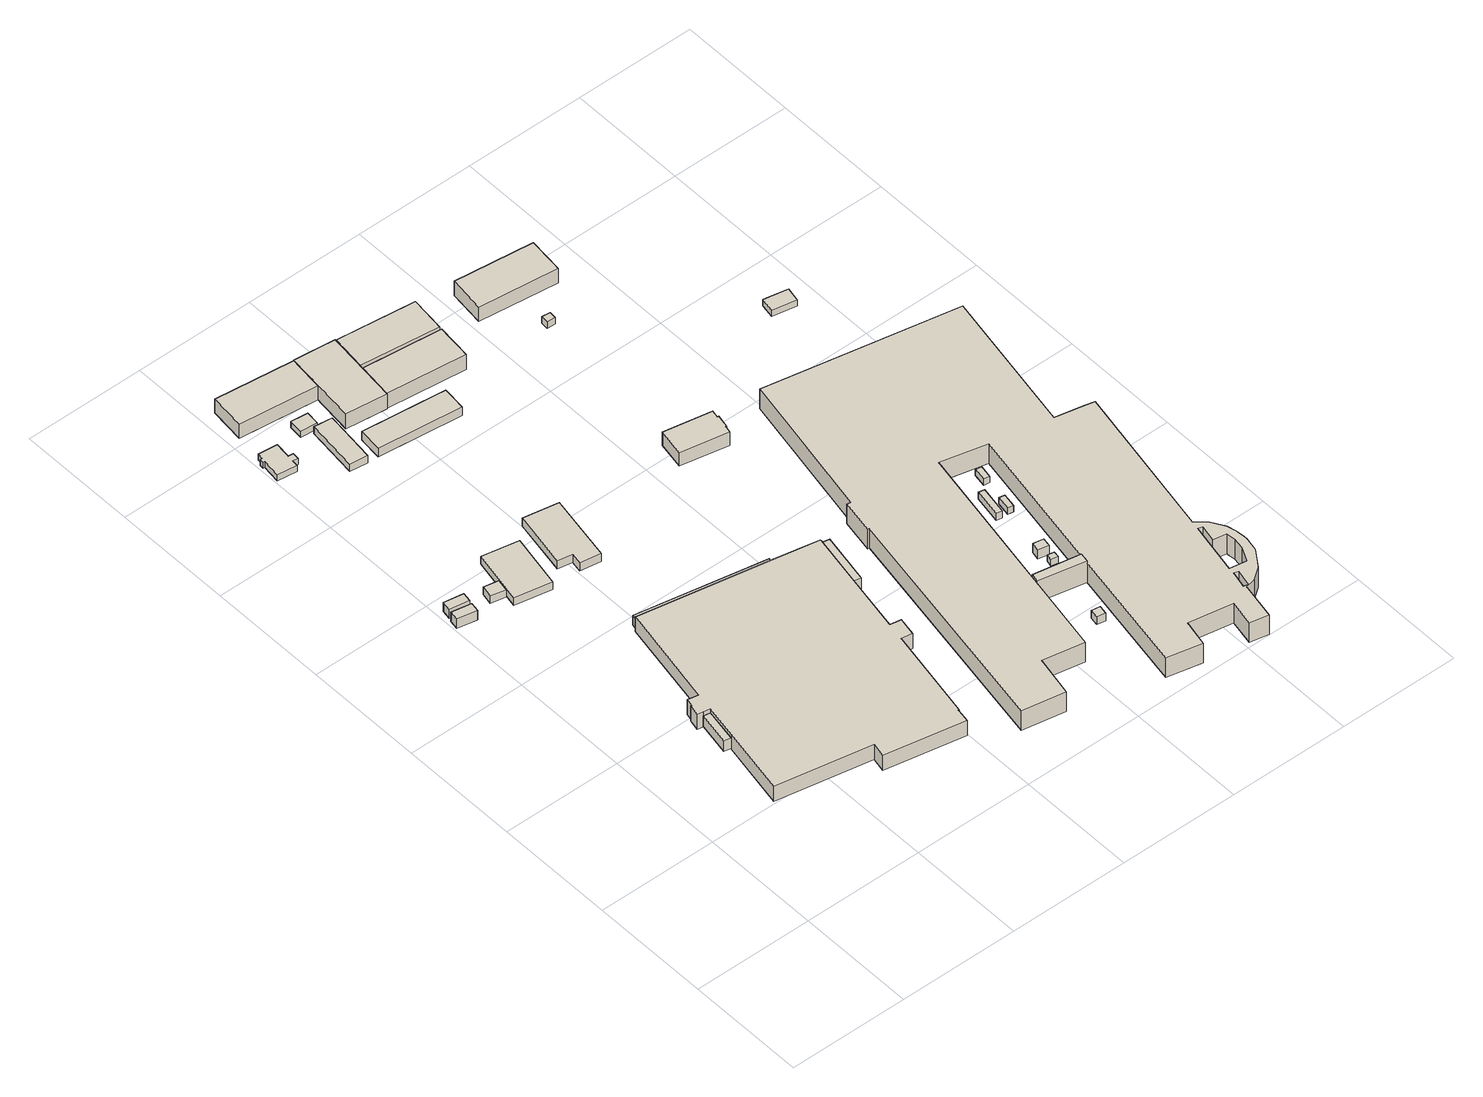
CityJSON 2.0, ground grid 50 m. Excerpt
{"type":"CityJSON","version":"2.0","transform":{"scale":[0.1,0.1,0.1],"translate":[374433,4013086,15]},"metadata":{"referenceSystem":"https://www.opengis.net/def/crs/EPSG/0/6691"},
"CityObjects":{
"building1":{"type":"Building","attributes":{"枝番":1,"利根川水系渡良瀬川洪水浸水想定区域（計画規模）.規模":"L1","利根川水系渡良瀬川洪水浸水想定区域（計画規模）.浸水ランク":"1","利根川水系渡良瀬川洪水浸水想定区域（計画規模）.浸水深":0.41,"利根川水系渡良瀬川洪水浸水想定区域（想定最大規模）.規模":"L2","利根川水系渡良瀬川洪水浸水想定区域（想定最大規模）.浸水ランク":"2","利根川水系渡良瀬川洪水浸水想定区域（想定最大規模）.浸水深":1.72,"利根川水系渡良瀬川洪水浸水想定区域（想定最大規模）.継続時間":147.5,"利根川水系利根川洪水浸水想定区域（計画規模）.規模":"L1","利根川水系利根川洪水浸水想定区域（計画規模）.浸水ランク":"2","利根川水系利根川洪水浸水想定区域（計画規模）.浸水深":2.7,"利根川水系利根川洪水浸水想定区域（想定最大規模）.規模":"L2","利根川水系利根川洪水浸水想定区域（想定最大規模）.浸水ランク":"3","利根川水系利根川洪水浸水想定区域（想定最大規模）.浸水深":4.93,"measuredHeight":5.8,"BuildingDetails.prefecture":"10","BuildingDetails.city":"10207"},"geometry":[{"type":"Solid","lod":"1","boundaries":[[[[0,1,2,3]],[[2,4,5,3]],[[1,6,4,2]],[[0,7,6,1]],[[3,5,7,0]],[[4,6,7,5]]]]}]},
"building2":{"type":"Building","attributes":{"枝番":1,"利根川水系渡良瀬川洪水浸水想定区域（計画規模）.規模":"L1","利根川水系渡良瀬川洪水浸水想定区域（計画規模）.浸水ランク":"2","利根川水系渡良瀬川洪水浸水想定区域（計画規模）.浸水深":0.82,"利根川水系渡良瀬川洪水浸水想定区域（計画規模）.継続時間":5.7,"利根川水系渡良瀬川洪水浸水想定区域（想定最大規模）.規模":"L2","利根川水系渡良瀬川洪水浸水想定区域（想定最大規模）.浸水ランク":"2","利根川水系渡良瀬川洪水浸水想定区域（想定最大規模）.浸水深":2.02,"利根川水系渡良瀬川洪水浸水想定区域（想定最大規模）.継続時間":166.4,"利根川水系矢場川洪水浸水想定区域（想定最大規模）.規模":"L2","利根川水系矢場川洪水浸水想定区域（想定最大規模）.浸水ランク":"1","利根川水系矢場川洪水浸水想定区域（想定最大規模）.浸水深":0.08,"利根川水系多々良川洪水浸水想定区域（想定最大規模）.規模":"L2","利根川水系多々良川洪水浸水想定区域（想定最大規模）.浸水ランク":"1","利根川水系多々良川洪水浸水想定区域（想定最大規模）.浸水深":0.07,"利根川水系利根川洪水浸水想定区域（計画規模）.規模":"L1","利根川水系利根川洪水浸水想定区域（計画規模）.浸水ランク":"3","利根川水系利根川洪水浸水想定区域（計画規模）.浸水深":3,"利根川水系利根川洪水浸水想定区域（想定最大規模）.規模":"L2","利根川水系利根川洪水浸水想定区域（想定最大規模）.浸水ランク":"4","利根川水系利根川洪水浸水想定区域（想定最大規模）.浸水深":5.23,"measuredHeight":4.9,"BuildingDetails.prefecture":"10","BuildingDetails.city":"10207"},"geometry":[{"type":"Solid","lod":"1","boundaries":[[[[8,9,10,11]],[[10,12,13,11]],[[9,14,12,10]],[[8,15,14,9]],[[11,13,15,8]],[[12,14,15,13]]]]}]},
"building3":{"type":"Building","attributes":{"枝番":1,"利根川水系渡良瀬川洪水浸水想定区域（計画規模）.規模":"L1","利根川水系渡良瀬川洪水浸水想定区域（計画規模）.浸水ランク":"2","利根川水系渡良瀬川洪水浸水想定区域（計画規模）.浸水深":0.52,"利根川水系渡良瀬川洪水浸水想定区域（計画規模）.継続時間":3.4,"利根川水系渡良瀬川洪水浸水想定区域（想定最大規模）.規模":"L2","利根川水系渡良瀬川洪水浸水想定区域（想定最大規模）.浸水ランク":"2","利根川水系渡良瀬川洪水浸水想定区域（想定最大規模）.浸水深":1.72,"利根川水系渡良瀬川洪水浸水想定区域（想定最大規模）.継続時間":144.9,"利根川水系矢場川洪水浸水想定区域（想定最大規模）.規模":"L2","利根川水系多々良川洪水浸水想定区域（想定最大規模）.規模":"L2","利根川水系利根川洪水浸水想定区域（計画規模）.規模":"L1","利根川水系利根川洪水浸水想定区域（計画規模）.浸水ランク":"2","利根川水系利根川洪水浸水想定区域（計画規模）.浸水深":2.7,"利根川水系利根川洪水浸水想定区域（想定最大規模）.規模":"L2","利根川水系利根川洪水浸水想定区域（想定最大規模）.浸水ランク":"3","利根川水系利根川洪水浸水想定区域（想定最大規模）.浸水深":4.93,"measuredHeight":4.6,"BuildingDetails.prefecture":"10","BuildingDetails.city":"10207"},"geometry":[{"type":"Solid","lod":"1","boundaries":[[[[16,17,18,19]],[[18,20,21,19]],[[17,22,20,18]],[[16,23,22,17]],[[19,21,23,16]],[[20,22,23,21]]]]}]},
"building4":{"type":"Building","attributes":{"枝番":1,"利根川水系渡良瀬川洪水浸水想定区域（計画規模）.規模":"L1","利根川水系渡良瀬川洪水浸水想定区域（計画規模）.浸水ランク":"2","利根川水系渡良瀬川洪水浸水想定区域（計画規模）.浸水深":0.83,"利根川水系渡良瀬川洪水浸水想定区域（計画規模）.継続時間":6.1,"利根川水系渡良瀬川洪水浸水想定区域（想定最大規模）.規模":"L2","利根川水系渡良瀬川洪水浸水想定区域（想定最大規模）.浸水ランク":"2","利根川水系渡良瀬川洪水浸水想定区域（想定最大規模）.浸水深":2.02,"利根川水系渡良瀬川洪水浸水想定区域（想定最大規模）.継続時間":173.5,"利根川水系矢場川洪水浸水想定区域（想定最大規模）.規模":"L2","利根川水系矢場川洪水浸水想定区域（想定最大規模）.浸水ランク":"1","利根川水系矢場川洪水浸水想定区域（想定最大規模）.浸水深":0.13,"利根川水系多々良川洪水浸水想定区域（想定最大規模）.規模":"L2","利根川水系多々良川洪水浸水想定区域（想定最大規模）.浸水ランク":"1","利根川水系多々良川洪水浸水想定区域（想定最大規模）.浸水深":0.13,"利根川水系利根川洪水浸水想定区域（計画規模）.規模":"L1","利根川水系利根川洪水浸水想定区域（計画規模）.浸水ランク":"3","利根川水系利根川洪水浸水想定区域（計画規模）.浸水深":3,"利根川水系利根川洪水浸水想定区域（想定最大規模）.規模":"L2","利根川水系利根川洪水浸水想定区域（想定最大規模）.浸水ランク":"4","利根川水系利根川洪水浸水想定区域（想定最大規模）.浸水深":5.23,"measuredHeight":4.9,"BuildingDetails.prefecture":"10","BuildingDetails.city":"10207"},"geometry":[{"type":"Solid","lod":"1","boundaries":[[[[24,25,26,27]],[[26,28,29,27]],[[25,30,28,26]],[[24,31,30,25]],[[27,29,31,24]],[[28,30,31,29]]]]}]},
"building5":{"type":"Building","attributes":{"枝番":1,"利根川水系渡良瀬川洪水浸水想定区域（計画規模）.規模":"L1","利根川水系渡良瀬川洪水浸水想定区域（計画規模）.浸水ランク":"2","利根川水系渡良瀬川洪水浸水想定区域（計画規模）.浸水深":0.83,"利根川水系渡良瀬川洪水浸水想定区域（計画規模）.継続時間":6.1,"利根川水系渡良瀬川洪水浸水想定区域（想定最大規模）.規模":"L2","利根川水系渡良瀬川洪水浸水想定区域（想定最大規模）.浸水ランク":"2","利根川水系渡良瀬川洪水浸水想定区域（想定最大規模）.浸水深":2.02,"利根川水系渡良瀬川洪水浸水想定区域（想定最大規模）.継続時間":173.5,"利根川水系矢場川洪水浸水想定区域（想定最大規模）.規模":"L2","利根川水系矢場川洪水浸水想定区域（想定最大規模）.浸水ランク":"1","利根川水系矢場川洪水浸水想定区域（想定最大規模）.浸水深":0.03,"利根川水系多々良川洪水浸水想定区域（想定最大規模）.規模":"L2","利根川水系多々良川洪水浸水想定区域（想定最大規模）.浸水ランク":"1","利根川水系多々良川洪水浸水想定区域（想定最大規模）.浸水深":0.03,"利根川水系利根川洪水浸水想定区域（計画規模）.規模":"L1","利根川水系利根川洪水浸水想定区域（計画規模）.浸水ランク":"3","利根川水系利根川洪水浸水想定区域（計画規模）.浸水深":3,"利根川水系利根川洪水浸水想定区域（想定最大規模）.規模":"L2","利根川水系利根川洪水浸水想定区域（想定最大規模）.浸水ランク":"4","利根川水系利根川洪水浸水想定区域（想定最大規模）.浸水深":5.23,"measuredHeight":6.6,"BuildingDetails.prefecture":"10","BuildingDetails.city":"10207"},"geometry":[{"type":"Solid","lod":"1","boundaries":[[[[32,33,34,35]],[[34,36,37,35]],[[33,38,36,34]],[[32,39,38,33]],[[35,37,39,32]],[[36,38,39,37]]]]}]},
"building6":{"type":"Building","attributes":{"枝番":1,"利根川水系渡良瀬川洪水浸水想定区域（計画規模）.規模":"L1","利根川水系渡良瀬川洪水浸水想定区域（計画規模）.浸水ランク":"1","利根川水系渡良瀬川洪水浸水想定区域（計画規模）.浸水深":0.35,"利根川水系渡良瀬川洪水浸水想定区域（想定最大規模）.規模":"L2","利根川水系渡良瀬川洪水浸水想定区域（想定最大規模）.浸水ランク":"2","利根川水系渡良瀬川洪水浸水想定区域（想定最大規模）.浸水深":1.52,"利根川水系渡良瀬川洪水浸水想定区域（想定最大規模）.継続時間":108.7,"利根川水系利根川洪水浸水想定区域（計画規模）.規模":"L1","利根川水系利根川洪水浸水想定区域（計画規模）.浸水ランク":"2","利根川水系利根川洪水浸水想定区域（計画規模）.浸水深":2.5,"利根川水系利根川洪水浸水想定区域（想定最大規模）.規模":"L2","利根川水系利根川洪水浸水想定区域（想定最大規模）.浸水ランク":"3","利根川水系利根川洪水浸水想定区域（想定最大規模）.浸水深":4.73,"usage":"401","measuredHeight":3.4,"BuildingDetails.prefecture":"10","BuildingDetails.city":"10207","BuildingDetails.surveyYear":2016},"geometry":[{"type":"Solid","lod":"1","boundaries":[[[[40,41,42,43,44,45,46,47,48,49,50,51]],[[50,52,53,51]],[[49,54,52,50]],[[48,55,54,49]],[[47,56,55,48]],[[46,57,56,47]],[[45,58,57,46]],[[44,59,58,45]],[[43,60,59,44]],[[42,61,60,43]],[[41,62,61,42]],[[40,63,62,41]],[[51,53,63,40]],[[52,54,55,56,57,58,59,60,61,62,63,53]]]]}]},
"building7":{"type":"Building","attributes":{"枝番":1,"利根川水系渡良瀬川洪水浸水想定区域（計画規模）.規模":"L1","利根川水系渡良瀬川洪水浸水想定区域（計画規模）.浸水ランク":"2","利根川水系渡良瀬川洪水浸水想定区域（計画規模）.浸水深":0.79,"利根川水系渡良瀬川洪水浸水想定区域（計画規模）.継続時間":1.3,"利根川水系渡良瀬川洪水浸水想定区域（想定最大規模）.規模":"L2","利根川水系渡良瀬川洪水浸水想定区域（想定最大規模）.浸水ランク":"2","利根川水系渡良瀬川洪水浸水想定区域（想定最大規模）.浸水深":2.12,"利根川水系渡良瀬川洪水浸水想定区域（想定最大規模）.継続時間":147.9,"利根川水系利根川洪水浸水想定区域（計画規模）.規模":"L1","利根川水系利根川洪水浸水想定区域（計画規模）.浸水ランク":"3","利根川水系利根川洪水浸水想定区域（計画規模）.浸水深":3.1,"利根川水系利根川洪水浸水想定区域（想定最大規模）.規模":"L2","利根川水系利根川洪水浸水想定区域（想定最大規模）.浸水ランク":"4","利根川水系利根川洪水浸水想定区域（想定最大規模）.浸水深":5.33,"usage":"441","measuredHeight":13.3,"BuildingDetails.prefecture":"10","BuildingDetails.city":"10207","BuildingDetails.surveyYear":2016},"geometry":[{"type":"Solid","lod":"1","boundaries":[[[[64,65,66,67,68,69,70,71,72,73,74,75,76,77,78,79,80,81,82,83,84,85,86,87]],[[86,88,89,87]],[[85,90,88,86]],[[84,91,90,85]],[[83,92,91,84]],[[82,93,92,83]],[[81,94,93,82]],[[80,95,94,81]],[[79,96,95,80]],[[78,97,96,79]],[[77,98,97,78]],[[76,99,98,77]],[[75,100,99,76]],[[74,101,100,75]],[[73,102,101,74]],[[72,103,102,73]],[[71,104,103,72]],[[70,105,104,71]],[[69,106,105,70]],[[68,107,106,69]],[[67,108,107,68]],[[66,109,108,67]],[[65,110,109,66]],[[64,111,110,65]],[[87,89,111,64]],[[88,90,91,92,93,94,95,96,97,98,99,100,101,102,103,104,105,106,107,108,109,110,111,89]]]]}]},
"building8":{"type":"Building","attributes":{"枝番":1,"利根川水系渡良瀬川洪水浸水想定区域（計画規模）.規模":"L1","利根川水系渡良瀬川洪水浸水想定区域（計画規模）.浸水ランク":"1","利根川水系渡良瀬川洪水浸水想定区域（計画規模）.浸水深":0.34,"利根川水系渡良瀬川洪水浸水想定区域（想定最大規模）.規模":"L2","利根川水系渡良瀬川洪水浸水想定区域（想定最大規模）.浸水ランク":"2","利根川水系渡良瀬川洪水浸水想定区域（想定最大規模）.浸水深":1.52,"利根川水系渡良瀬川洪水浸水想定区域（想定最大規模）.継続時間":114,"利根川水系利根川洪水浸水想定区域（計画規模）.規模":"L1","利根川水系利根川洪水浸水想定区域（計画規模）.浸水ランク":"2","利根川水系利根川洪水浸水想定区域（計画規模）.浸水深":2.5,"利根川水系利根川洪水浸水想定区域（想定最大規模）.規模":"L2","利根川水系利根川洪水浸水想定区域（想定最大規模）.浸水ランク":"3","利根川水系利根川洪水浸水想定区域（想定最大規模）.浸水深":4.73,"usage":"441","measuredHeight":4.8,"BuildingDetails.prefecture":"10","BuildingDetails.city":"10207","BuildingDetails.surveyYear":2016},"geometry":[{"type":"Solid","lod":"1","boundaries":[[[[112,113,114,115]],[[114,116,117,115]],[[113,118,116,114]],[[112,119,118,113]],[[115,117,119,112]],[[116,118,119,117]]]]}]},
"building9":{"type":"Building","attributes":{"枝番":1,"利根川水系渡良瀬川洪水浸水想定区域（計画規模）.規模":"L1","利根川水系渡良瀬川洪水浸水想定区域（計画規模）.浸水ランク":"1","利根川水系渡良瀬川洪水浸水想定区域（計画規模）.浸水深":0.25,"利根川水系渡良瀬川洪水浸水想定区域（想定最大規模）.規模":"L2","利根川水系渡良瀬川洪水浸水想定区域（想定最大規模）.浸水ランク":"2","利根川水系渡良瀬川洪水浸水想定区域（想定最大規模）.浸水深":1.41,"利根川水系渡良瀬川洪水浸水想定区域（想定最大規模）.継続時間":93.8,"利根川水系利根川洪水浸水想定区域（計画規模）.規模":"L1","利根川水系利根川洪水浸水想定区域（計画規模）.浸水ランク":"2","利根川水系利根川洪水浸水想定区域（計画規模）.浸水深":2.4,"利根川水系利根川洪水浸水想定区域（想定最大規模）.規模":"L2","利根川水系利根川洪水浸水想定区域（想定最大規模）.浸水ランク":"3","利根川水系利根川洪水浸水想定区域（想定最大規模）.浸水深":4.63,"BuildingDetails.prefecture":"10","BuildingDetails.city":"10207"},"geometry":[{"type":"Solid","lod":"1","boundaries":[[[[120,121,122,123]],[[122,124,125,123]],[[121,126,124,122]],[[120,127,126,121]],[[123,125,127,120]],[[124,126,127,125]]]]}]},
"building10":{"type":"Building","attributes":{"枝番":1,"利根川水系渡良瀬川洪水浸水想定区域（計画規模）.規模":"L1","利根川水系渡良瀬川洪水浸水想定区域（計画規模）.浸水ランク":"2","利根川水系渡良瀬川洪水浸水想定区域（計画規模）.浸水深":0.92,"利根川水系渡良瀬川洪水浸水想定区域（計画規模）.継続時間":4.7,"利根川水系渡良瀬川洪水浸水想定区域（想定最大規模）.規模":"L2","利根川水系渡良瀬川洪水浸水想定区域（想定最大規模）.浸水ランク":"2","利根川水系渡良瀬川洪水浸水想定区域（想定最大規模）.浸水深":2.1,"利根川水系渡良瀬川洪水浸水想定区域（想定最大規模）.継続時間":157,"利根川水系矢場川洪水浸水想定区域（想定最大規模）.規模":"L2","利根川水系矢場川洪水浸水想定区域（想定最大規模）.浸水ランク":"1","利根川水系矢場川洪水浸水想定区域（想定最大規模）.浸水深":0.12,"利根川水系多々良川洪水浸水想定区域（想定最大規模）.規模":"L2","利根川水系多々良川洪水浸水想定区域（想定最大規模）.浸水ランク":"1","利根川水系多々良川洪水浸水想定区域（想定最大規模）.浸水深":0.12,"利根川水系利根川洪水浸水想定区域（計画規模）.規模":"L1","利根川水系利根川洪水浸水想定区域（計画規模）.浸水ランク":"3","利根川水系利根川洪水浸水想定区域（計画規模）.浸水深":3.1,"利根川水系利根川洪水浸水想定区域（想定最大規模）.規模":"L2","利根川水系利根川洪水浸水想定区域（想定最大規模）.浸水ランク":"4","利根川水系利根川洪水浸水想定区域（想定最大規模）.浸水深":5.33,"usage":"441","measuredHeight":6.8,"BuildingDetails.prefecture":"10","BuildingDetails.city":"10207","BuildingDetails.surveyYear":2016},"geometry":[{"type":"Solid","lod":"1","boundaries":[[[[128,129,130,131,132,133]],[[132,134,135,133]],[[131,136,134,132]],[[130,137,136,131]],[[129,138,137,130]],[[128,139,138,129]],[[133,135,139,128]],[[134,136,137,138,139,135]]]]}]},
"building11":{"type":"Building","attributes":{"枝番":1,"利根川水系渡良瀬川洪水浸水想定区域（計画規模）.規模":"L1","利根川水系渡良瀬川洪水浸水想定区域（計画規模）.浸水ランク":"1","利根川水系渡良瀬川洪水浸水想定区域（計画規模）.浸水深":0.35,"利根川水系渡良瀬川洪水浸水想定区域（計画規模）.継続時間":2.5,"利根川水系渡良瀬川洪水浸水想定区域（想定最大規模）.規模":"L2","利根川水系渡良瀬川洪水浸水想定区域（想定最大規模）.浸水ランク":"2","利根川水系渡良瀬川洪水浸水想定区域（想定最大規模）.浸水深":1.42,"利根川水系渡良瀬川洪水浸水想定区域（想定最大規模）.継続時間":109.9,"利根川水系利根川洪水浸水想定区域（計画規模）.規模":"L1","利根川水系利根川洪水浸水想定区域（計画規模）.浸水ランク":"2","利根川水系利根川洪水浸水想定区域（計画規模）.浸水深":2.4,"利根川水系利根川洪水浸水想定区域（想定最大規模）.規模":"L2","利根川水系利根川洪水浸水想定区域（想定最大規模）.浸水ランク":"3","利根川水系利根川洪水浸水想定区域（想定最大規模）.浸水深":4.63,"measuredHeight":7.4,"BuildingDetails.prefecture":"10","BuildingDetails.city":"10207"},"geometry":[{"type":"Solid","lod":"1","boundaries":[[[[140,141,142,143]],[[142,144,145,143]],[[141,146,144,142]],[[140,147,146,141]],[[143,145,147,140]],[[144,146,147,145]]]]}]},
"building12":{"type":"Building","attributes":{"枝番":1,"利根川水系渡良瀬川洪水浸水想定区域（計画規模）.規模":"L1","利根川水系渡良瀬川洪水浸水想定区域（計画規模）.浸水ランク":"1","利根川水系渡良瀬川洪水浸水想定区域（計画規模）.浸水深":0.48,"利根川水系渡良瀬川洪水浸水想定区域（想定最大規模）.規模":"L2","利根川水系渡良瀬川洪水浸水想定区域（想定最大規模）.浸水ランク":"2","利根川水系渡良瀬川洪水浸水想定区域（想定最大規模）.浸水深":1.72,"利根川水系渡良瀬川洪水浸水想定区域（想定最大規模）.継続時間":138.8,"利根川水系利根川洪水浸水想定区域（計画規模）.規模":"L1","利根川水系利根川洪水浸水想定区域（計画規模）.浸水ランク":"2","利根川水系利根川洪水浸水想定区域（計画規模）.浸水深":2.7,"利根川水系利根川洪水浸水想定区域（想定最大規模）.規模":"L2","利根川水系利根川洪水浸水想定区域（想定最大規模）.浸水ランク":"3","利根川水系利根川洪水浸水想定区域（想定最大規模）.浸水深":4.93,"measuredHeight":8.3,"BuildingDetails.prefecture":"10","BuildingDetails.city":"10207"},"geometry":[{"type":"Solid","lod":"1","boundaries":[[[[148,149,150,151]],[[150,152,153,151]],[[149,154,152,150]],[[148,155,154,149]],[[151,153,155,148]],[[152,154,155,153]]]]}]},
"building13":{"type":"Building","attributes":{"枝番":1,"利根川水系渡良瀬川洪水浸水想定区域（計画規模）.規模":"L1","利根川水系渡良瀬川洪水浸水想定区域（計画規模）.浸水ランク":"2","利根川水系渡良瀬川洪水浸水想定区域（計画規模）.浸水深":0.84,"利根川水系渡良瀬川洪水浸水想定区域（計画規模）.継続時間":5.1,"利根川水系渡良瀬川洪水浸水想定区域（想定最大規模）.規模":"L2","利根川水系渡良瀬川洪水浸水想定区域（想定最大規模）.浸水ランク":"2","利根川水系渡良瀬川洪水浸水想定区域（想定最大規模）.浸水深":2.02,"利根川水系渡良瀬川洪水浸水想定区域（想定最大規模）.継続時間":160.3,"利根川水系利根川洪水浸水想定区域（計画規模）.規模":"L1","利根川水系利根川洪水浸水想定区域（計画規模）.浸水ランク":"3","利根川水系利根川洪水浸水想定区域（計画規模）.浸水深":3,"利根川水系利根川洪水浸水想定区域（想定最大規模）.規模":"L2","利根川水系利根川洪水浸水想定区域（想定最大規模）.浸水ランク":"4","利根川水系利根川洪水浸水想定区域（想定最大規模）.浸水深":5.23,"measuredHeight":5.5,"BuildingDetails.prefecture":"10","BuildingDetails.city":"10207"},"geometry":[{"type":"Solid","lod":"1","boundaries":[[[[156,157,158,159]],[[158,160,161,159]],[[157,162,160,158]],[[156,163,162,157]],[[159,161,163,156]],[[160,162,163,161]]]]}]},
"building14":{"type":"Building","attributes":{"枝番":1,"利根川水系渡良瀬川洪水浸水想定区域（計画規模）.規模":"L1","利根川水系渡良瀬川洪水浸水想定区域（計画規模）.浸水ランク":"2","利根川水系渡良瀬川洪水浸水想定区域（計画規模）.浸水深":0.54,"利根川水系渡良瀬川洪水浸水想定区域（想定最大規模）.規模":"L2","利根川水系渡良瀬川洪水浸水想定区域（想定最大規模）.浸水ランク":"2","利根川水系渡良瀬川洪水浸水想定区域（想定最大規模）.浸水深":1.71,"利根川水系渡良瀬川洪水浸水想定区域（想定最大規模）.継続時間":93.8,"利根川水系利根川洪水浸水想定区域（計画規模）.規模":"L1","利根川水系利根川洪水浸水想定区域（計画規模）.浸水ランク":"2","利根川水系利根川洪水浸水想定区域（計画規模）.浸水深":2.7,"利根川水系利根川洪水浸水想定区域（想定最大規模）.規模":"L2","利根川水系利根川洪水浸水想定区域（想定最大規模）.浸水ランク":"3","利根川水系利根川洪水浸水想定区域（想定最大規模）.浸水深":4.93,"measuredHeight":8.5,"BuildingDetails.prefecture":"10","BuildingDetails.city":"10207"},"geometry":[{"type":"Solid","lod":"1","boundaries":[[[[164,165,166,167]],[[166,168,169,167]],[[165,170,168,166]],[[164,171,170,165]],[[167,169,171,164]],[[168,170,171,169]]]]}]},
"building15":{"type":"Building","attributes":{"枝番":1,"利根川水系渡良瀬川洪水浸水想定区域（計画規模）.規模":"L1","利根川水系渡良瀬川洪水浸水想定区域（計画規模）.浸水ランク":"2","利根川水系渡良瀬川洪水浸水想定区域（計画規模）.浸水深":0.65,"利根川水系渡良瀬川洪水浸水想定区域（計画規模）.継続時間":4.2,"利根川水系渡良瀬川洪水浸水想定区域（想定最大規模）.規模":"L2","利根川水系渡良瀬川洪水浸水想定区域（想定最大規模）.浸水ランク":"2","利根川水系渡良瀬川洪水浸水想定区域（想定最大規模）.浸水深":1.92,"利根川水系渡良瀬川洪水浸水想定区域（想定最大規模）.継続時間":160.7,"利根川水系利根川洪水浸水想定区域（計画規模）.規模":"L1","利根川水系利根川洪水浸水想定区域（計画規模）.浸水ランク":"2","利根川水系利根川洪水浸水想定区域（計画規模）.浸水深":2.9,"利根川水系利根川洪水浸水想定区域（想定最大規模）.規模":"L2","利根川水系利根川洪水浸水想定区域（想定最大規模）.浸水ランク":"4","利根川水系利根川洪水浸水想定区域（想定最大規模）.浸水深":5.13,"measuredHeight":11.6,"BuildingDetails.prefecture":"10","BuildingDetails.city":"10207"},"geometry":[{"type":"Solid","lod":"1","boundaries":[[[[172,173,174,175]],[[174,176,177,175]],[[173,178,176,174]],[[172,179,178,173]],[[175,177,179,172]],[[176,178,179,177]]]]}]},
"building16":{"type":"Building","attributes":{"枝番":1,"利根川水系渡良瀬川洪水浸水想定区域（計画規模）.規模":"L1","利根川水系渡良瀬川洪水浸水想定区域（計画規模）.浸水ランク":"2","利根川水系渡良瀬川洪水浸水想定区域（計画規模）.浸水深":0.95,"利根川水系渡良瀬川洪水浸水想定区域（想定最大規模）.規模":"L2","利根川水系渡良瀬川洪水浸水想定区域（想定最大規模）.浸水ランク":"2","利根川水系渡良瀬川洪水浸水想定区域（想定最大規模）.浸水深":2.12,"利根川水系渡良瀬川洪水浸水想定区域（想定最大規模）.継続時間":122.8,"利根川水系利根川洪水浸水想定区域（計画規模）.規模":"L1","利根川水系利根川洪水浸水想定区域（計画規模）.浸水ランク":"3","利根川水系利根川洪水浸水想定区域（計画規模）.浸水深":3.1,"利根川水系利根川洪水浸水想定区域（想定最大規模）.規模":"L2","利根川水系利根川洪水浸水想定区域（想定最大規模）.浸水ランク":"4","利根川水系利根川洪水浸水想定区域（想定最大規模）.浸水深":5.33,"measuredHeight":8.1,"BuildingDetails.prefecture":"10","BuildingDetails.city":"10207"},"geometry":[{"type":"Solid","lod":"1","boundaries":[[[[180,181,182,183]],[[182,184,185,183]],[[181,186,184,182]],[[180,187,186,181]],[[183,185,187,180]],[[184,186,187,185]]]]}]},
"building17":{"type":"Building","attributes":{"枝番":1,"利根川水系渡良瀬川洪水浸水想定区域（計画規模）.規模":"L1","利根川水系渡良瀬川洪水浸水想定区域（計画規模）.浸水ランク":"2","利根川水系渡良瀬川洪水浸水想定区域（計画規模）.浸水深":0.85,"利根川水系渡良瀬川洪水浸水想定区域（想定最大規模）.規模":"L2","利根川水系渡良瀬川洪水浸水想定区域（想定最大規模）.浸水ランク":"2","利根川水系渡良瀬川洪水浸水想定区域（想定最大規模）.浸水深":2.02,"利根川水系渡良瀬川洪水浸水想定区域（想定最大規模）.継続時間":122.8,"利根川水系利根川洪水浸水想定区域（計画規模）.規模":"L1","利根川水系利根川洪水浸水想定区域（計画規模）.浸水ランク":"3","利根川水系利根川洪水浸水想定区域（計画規模）.浸水深":3,"利根川水系利根川洪水浸水想定区域（想定最大規模）.規模":"L2","利根川水系利根川洪水浸水想定区域（想定最大規模）.浸水ランク":"4","利根川水系利根川洪水浸水想定区域（想定最大規模）.浸水深":5.23,"measuredHeight":7.9,"BuildingDetails.prefecture":"10","BuildingDetails.city":"10207"},"geometry":[{"type":"Solid","lod":"1","boundaries":[[[[188,189,190,191]],[[190,192,193,191]],[[189,194,192,190]],[[188,195,194,189]],[[191,193,195,188]],[[192,194,195,193]]]]}]},
"building18":{"type":"Building","attributes":{"枝番":1,"利根川水系渡良瀬川洪水浸水想定区域（計画規模）.規模":"L1","利根川水系渡良瀬川洪水浸水想定区域（計画規模）.浸水ランク":"1","利根川水系渡良瀬川洪水浸水想定区域（計画規模）.浸水深":0.31,"利根川水系渡良瀬川洪水浸水想定区域（計画規模）.継続時間":3.6,"利根川水系渡良瀬川洪水浸水想定区域（想定最大規模）.規模":"L2","利根川水系渡良瀬川洪水浸水想定区域（想定最大規模）.浸水ランク":"2","利根川水系渡良瀬川洪水浸水想定区域（想定最大規模）.浸水深":1.52,"利根川水系渡良瀬川洪水浸水想定区域（想定最大規模）.継続時間":147.9,"利根川水系利根川洪水浸水想定区域（計画規模）.規模":"L1","利根川水系利根川洪水浸水想定区域（計画規模）.浸水ランク":"2","利根川水系利根川洪水浸水想定区域（計画規模）.浸水深":2.5,"利根川水系利根川洪水浸水想定区域（想定最大規模）.規模":"L2","利根川水系利根川洪水浸水想定区域（想定最大規模）.浸水ランク":"3","利根川水系利根川洪水浸水想定区域（想定最大規模）.浸水深":4.73,"measuredHeight":7,"BuildingDetails.prefecture":"10","BuildingDetails.city":"10207"},"geometry":[{"type":"Solid","lod":"1","boundaries":[[[[196,197,198,199,200,201,202,203]],[[202,204,205,203]],[[201,206,204,202]],[[200,207,206,201]],[[199,208,207,200]],[[198,209,208,199]],[[197,210,209,198]],[[196,211,210,197]],[[203,205,211,196]],[[204,206,207,208,209,210,211,205]]]]}]},
"building19":{"type":"Building","attributes":{"枝番":1,"利根川水系渡良瀬川洪水浸水想定区域（計画規模）.規模":"L1","利根川水系渡良瀬川洪水浸水想定区域（計画規模）.浸水ランク":"2","利根川水系渡良瀬川洪水浸水想定区域（計画規模）.浸水深":0.76,"利根川水系渡良瀬川洪水浸水想定区域（計画規模）.継続時間":2.1,"利根川水系渡良瀬川洪水浸水想定区域（想定最大規模）.規模":"L2","利根川水系渡良瀬川洪水浸水想定区域（想定最大規模）.浸水ランク":"2","利根川水系渡良瀬川洪水浸水想定区域（想定最大規模）.浸水深":2.1,"利根川水系渡良瀬川洪水浸水想定区域（想定最大規模）.継続時間":155,"利根川水系利根川洪水浸水想定区域（計画規模）.規模":"L1","利根川水系利根川洪水浸水想定区域（計画規模）.浸水ランク":"3","利根川水系利根川洪水浸水想定区域（計画規模）.浸水深":3.1,"利根川水系利根川洪水浸水想定区域（想定最大規模）.規模":"L2","利根川水系利根川洪水浸水想定区域（想定最大規模）.浸水ランク":"4","利根川水系利根川洪水浸水想定区域（想定最大規模）.浸水深":5.33,"measuredHeight":4,"BuildingDetails.prefecture":"10","BuildingDetails.city":"10207"},"geometry":[{"type":"Solid","lod":"1","boundaries":[[[[212,213,214,215]],[[214,216,217,215]],[[213,218,216,214]],[[212,219,218,213]],[[215,217,219,212]],[[216,218,219,217]]]]}]},
"building20":{"type":"Building","attributes":{"枝番":1,"利根川水系渡良瀬川洪水浸水想定区域（計画規模）.規模":"L1","利根川水系渡良瀬川洪水浸水想定区域（計画規模）.浸水ランク":"2","利根川水系渡良瀬川洪水浸水想定区域（計画規模）.浸水深":0.77,"利根川水系渡良瀬川洪水浸水想定区域（計画規模）.継続時間":4.1,"利根川水系渡良瀬川洪水浸水想定区域（想定最大規模）.規模":"L2","利根川水系渡良瀬川洪水浸水想定区域（想定最大規模）.浸水ランク":"2","利根川水系渡良瀬川洪水浸水想定区域（想定最大規模）.浸水深":2.12,"利根川水系渡良瀬川洪水浸水想定区域（想定最大規模）.継続時間":166.8,"利根川水系利根川洪水浸水想定区域（計画規模）.規模":"L1","利根川水系利根川洪水浸水想定区域（計画規模）.浸水ランク":"3","利根川水系利根川洪水浸水想定区域（計画規模）.浸水深":3.1,"利根川水系利根川洪水浸水想定区域（想定最大規模）.規模":"L2","利根川水系利根川洪水浸水想定区域（想定最大規模）.浸水ランク":"4","利根川水系利根川洪水浸水想定区域（想定最大規模）.浸水深":5.33,"measuredHeight":14.8,"BuildingDetails.prefecture":"10","BuildingDetails.city":"10207"},"geometry":[{"type":"Solid","lod":"1","boundaries":[[[[220,221,222,223]],[[222,224,225,223]],[[221,226,224,222]],[[220,227,226,221]],[[223,225,227,220]],[[224,226,227,225]]]]}]},
"building21":{"type":"Building","attributes":{"枝番":1,"利根川水系渡良瀬川洪水浸水想定区域（計画規模）.規模":"L1","利根川水系渡良瀬川洪水浸水想定区域（計画規模）.浸水ランク":"2","利根川水系渡良瀬川洪水浸水想定区域（計画規模）.浸水深":0.67,"利根川水系渡良瀬川洪水浸水想定区域（計画規模）.継続時間":3.3,"利根川水系渡良瀬川洪水浸水想定区域（想定最大規模）.規模":"L2","利根川水系渡良瀬川洪水浸水想定区域（想定最大規模）.浸水ランク":"2","利根川水系渡良瀬川洪水浸水想定区域（想定最大規模）.浸水深":2.02,"利根川水系渡良瀬川洪水浸水想定区域（想定最大規模）.継続時間":160.3,"利根川水系利根川洪水浸水想定区域（計画規模）.規模":"L1","利根川水系利根川洪水浸水想定区域（計画規模）.浸水ランク":"3","利根川水系利根川洪水浸水想定区域（計画規模）.浸水深":3,"利根川水系利根川洪水浸水想定区域（想定最大規模）.規模":"L2","利根川水系利根川洪水浸水想定区域（想定最大規模）.浸水ランク":"4","利根川水系利根川洪水浸水想定区域（想定最大規模）.浸水深":5.23,"measuredHeight":3.2,"BuildingDetails.prefecture":"10","BuildingDetails.city":"10207"},"geometry":[{"type":"Solid","lod":"1","boundaries":[[[[228,229,230,231]],[[230,232,233,231]],[[229,234,232,230]],[[228,235,234,229]],[[231,233,235,228]],[[232,234,235,233]]]]}]},
"building22":{"type":"Building","attributes":{"枝番":1,"利根川水系渡良瀬川洪水浸水想定区域（計画規模）.規模":"L1","利根川水系渡良瀬川洪水浸水想定区域（計画規模）.浸水ランク":"2","利根川水系渡良瀬川洪水浸水想定区域（計画規模）.浸水深":0.67,"利根川水系渡良瀬川洪水浸水想定区域（計画規模）.継続時間":3.3,"利根川水系渡良瀬川洪水浸水想定区域（想定最大規模）.規模":"L2","利根川水系渡良瀬川洪水浸水想定区域（想定最大規模）.浸水ランク":"2","利根川水系渡良瀬川洪水浸水想定区域（想定最大規模）.浸水深":2.02,"利根川水系渡良瀬川洪水浸水想定区域（想定最大規模）.継続時間":160.3,"利根川水系利根川洪水浸水想定区域（計画規模）.規模":"L1","利根川水系利根川洪水浸水想定区域（計画規模）.浸水ランク":"3","利根川水系利根川洪水浸水想定区域（計画規模）.浸水深":3,"利根川水系利根川洪水浸水想定区域（想定最大規模）.規模":"L2","利根川水系利根川洪水浸水想定区域（想定最大規模）.浸水ランク":"4","利根川水系利根川洪水浸水想定区域（想定最大規模）.浸水深":5.23,"measuredHeight":4.7,"BuildingDetails.prefecture":"10","BuildingDetails.city":"10207"},"geometry":[{"type":"Solid","lod":"1","boundaries":[[[[236,237,238,239]],[[238,240,241,239]],[[237,242,240,238]],[[236,243,242,237]],[[239,241,243,236]],[[240,242,243,241]]]]}]},
"building23":{"type":"Building","attributes":{"枝番":1,"利根川水系渡良瀬川洪水浸水想定区域（計画規模）.規模":"L1","利根川水系渡良瀬川洪水浸水想定区域（計画規模）.浸水ランク":"1","利根川水系渡良瀬川洪水浸水想定区域（計画規模）.浸水深":0.26,"利根川水系渡良瀬川洪水浸水想定区域（想定最大規模）.規模":"L2","利根川水系渡良瀬川洪水浸水想定区域（想定最大規模）.浸水ランク":"2","利根川水系渡良瀬川洪水浸水想定区域（想定最大規模）.浸水深":1.42,"利根川水系渡良瀬川洪水浸水想定区域（想定最大規模）.継続時間":123.3,"利根川水系利根川洪水浸水想定区域（計画規模）.規模":"L1","利根川水系利根川洪水浸水想定区域（計画規模）.浸水ランク":"2","利根川水系利根川洪水浸水想定区域（計画規模）.浸水深":2.4,"利根川水系利根川洪水浸水想定区域（想定最大規模）.規模":"L2","利根川水系利根川洪水浸水想定区域（想定最大規模）.浸水ランク":"3","利根川水系利根川洪水浸水想定区域（想定最大規模）.浸水深":4.63,"measuredHeight":3.5,"BuildingDetails.prefecture":"10","BuildingDetails.city":"10207"},"geometry":[{"type":"Solid","lod":"1","boundaries":[[[[244,245,246,247]],[[246,248,249,247]],[[245,250,248,246]],[[244,251,250,245]],[[247,249,251,244]],[[248,250,251,249]]]]}]},
"building24":{"type":"Building","attributes":{"枝番":1,"利根川水系渡良瀬川洪水浸水想定区域（計画規模）.規模":"L1","利根川水系渡良瀬川洪水浸水想定区域（計画規模）.浸水ランク":"2","利根川水系渡良瀬川洪水浸水想定区域（計画規模）.浸水深":0.96,"利根川水系渡良瀬川洪水浸水想定区域（計画規模）.継続時間":4.5,"利根川水系渡良瀬川洪水浸水想定区域（想定最大規模）.規模":"L2","利根川水系渡良瀬川洪水浸水想定区域（想定最大規模）.浸水ランク":"2","利根川水系渡良瀬川洪水浸水想定区域（想定最大規模）.浸水深":2.12,"利根川水系渡良瀬川洪水浸水想定区域（想定最大規模）.継続時間":170.4,"利根川水系利根川洪水浸水想定区域（計画規模）.規模":"L1","利根川水系利根川洪水浸水想定区域（計画規模）.浸水ランク":"3","利根川水系利根川洪水浸水想定区域（計画規模）.浸水深":3.1,"利根川水系利根川洪水浸水想定区域（想定最大規模）.規模":"L2","利根川水系利根川洪水浸水想定区域（想定最大規模）.浸水ランク":"4","利根川水系利根川洪水浸水想定区域（想定最大規模）.浸水深":5.33,"usage":"441","measuredHeight":16.1,"BuildingDetails.prefecture":"10","BuildingDetails.city":"10207","BuildingDetails.surveyYear":2016},"geometry":[{"type":"Solid","lod":"1","boundaries":[[[[252,253,254,255,256,257,258,259,260,261,262,263,264,265,266,267,268,269,270,271,272,273,274,275,276,277,278,279,280,281,282,283],[284,285,286,287],[288,289,290,291,292,293,294,295]],[[282,296,297,283]],[[281,298,296,282]],[[280,299,298,281]],[[279,300,299,280]],[[278,301,300,279]],[[277,302,301,278]],[[276,303,302,277]],[[275,304,303,276]],[[274,305,304,275]],[[273,306,305,274]],[[272,307,306,273]],[[271,308,307,272]],[[270,309,308,271]],[[269,310,309,270]],[[268,311,310,269]],[[267,312,311,268]],[[266,313,312,267]],[[265,314,313,266]],[[264,315,314,265]],[[263,316,315,264]],[[262,317,316,263]],[[261,318,317,262]],[[260,319,318,261]],[[259,320,319,260]],[[258,321,320,259]],[[257,322,321,258]],[[256,323,322,257]],[[255,324,323,256]],[[254,325,324,255]],[[253,326,325,254]],[[252,327,326,253]],[[283,297,327,252]],[[286,328,329,287]],[[285,330,328,286]],[[284,331,330,285]],[[287,329,331,284]],[[294,332,333,295]],[[293,334,332,294]],[[292,335,334,293]],[[291,336,335,292]],[[290,337,336,291]],[[289,338,337,290]],[[288,339,338,289]],[[295,333,339,288]],[[296,298,299,300,301,302,303,304,305,306,307,308,309,310,311,312,313,314,315,316,317,318,319,320,321,322,323,324,325,326,327,297],[328,330,331,329],[332,334,335,336,337,338,339,333]]]]}]},
"building25":{"type":"Building","attributes":{"枝番":1,"利根川水系渡良瀬川洪水浸水想定区域（計画規模）.規模":"L1","利根川水系渡良瀬川洪水浸水想定区域（計画規模）.浸水ランク":"2","利根川水系渡良瀬川洪水浸水想定区域（計画規模）.浸水深":0.56,"利根川水系渡良瀬川洪水浸水想定区域（計画規模）.継続時間":3.3,"利根川水系渡良瀬川洪水浸水想定区域（想定最大規模）.規模":"L2","利根川水系渡良瀬川洪水浸水想定区域（想定最大規模）.浸水ランク":"2","利根川水系渡良瀬川洪水浸水想定区域（想定最大規模）.浸水深":1.92,"利根川水系渡良瀬川洪水浸水想定区域（想定最大規模）.継続時間":160.3,"利根川水系利根川洪水浸水想定区域（計画規模）.規模":"L1","利根川水系利根川洪水浸水想定区域（計画規模）.浸水ランク":"2","利根川水系利根川洪水浸水想定区域（計画規模）.浸水深":2.9,"利根川水系利根川洪水浸水想定区域（想定最大規模）.規模":"L2","利根川水系利根川洪水浸水想定区域（想定最大規模）.浸水ランク":"4","利根川水系利根川洪水浸水想定区域（想定最大規模）.浸水深":5.13,"measuredHeight":3.7,"BuildingDetails.prefecture":"10","BuildingDetails.city":"10207"},"geometry":[{"type":"Solid","lod":"1","boundaries":[[[[340,341,342,343]],[[342,344,345,343]],[[341,346,344,342]],[[340,347,346,341]],[[343,345,347,340]],[[344,346,347,345]]]]}]},
"building26":{"type":"Building","attributes":{"枝番":1,"利根川水系渡良瀬川洪水浸水想定区域（計画規模）.規模":"L1","利根川水系渡良瀬川洪水浸水想定区域（計画規模）.浸水ランク":"1","利根川水系渡良瀬川洪水浸水想定区域（計画規模）.浸水深":0.46,"利根川水系渡良瀬川洪水浸水想定区域（想定最大規模）.規模":"L2","利根川水系渡良瀬川洪水浸水想定区域（想定最大規模）.浸水ランク":"2","利根川水系渡良瀬川洪水浸水想定区域（想定最大規模）.浸水深":1.61,"利根川水系渡良瀬川洪水浸水想定区域（想定最大規模）.継続時間":125.7,"利根川水系矢場川洪水浸水想定区域（想定最大規模）.規模":"L2","利根川水系多々良川洪水浸水想定区域（想定最大規模）.規模":"L2","利根川水系利根川洪水浸水想定区域（計画規模）.規模":"L1","利根川水系利根川洪水浸水想定区域（計画規模）.浸水ランク":"2","利根川水系利根川洪水浸水想定区域（計画規模）.浸水深":2.6,"利根川水系利根川洪水浸水想定区域（想定最大規模）.規模":"L2","利根川水系利根川洪水浸水想定区域（想定最大規模）.浸水ランク":"3","利根川水系利根川洪水浸水想定区域（想定最大規模）.浸水深":4.83,"measuredHeight":7.7,"BuildingDetails.prefecture":"10","BuildingDetails.city":"10207"},"geometry":[{"type":"Solid","lod":"1","boundaries":[[[[348,349,350,351]],[[350,352,353,351]],[[349,354,352,350]],[[348,355,354,349]],[[351,353,355,348]],[[352,354,355,353]]]]}]},
"building27":{"type":"Building","attributes":{"枝番":1,"利根川水系渡良瀬川洪水浸水想定区域（計画規模）.規模":"L1","利根川水系渡良瀬川洪水浸水想定区域（計画規模）.浸水ランク":"2","利根川水系渡良瀬川洪水浸水想定区域（計画規模）.浸水深":0.77,"利根川水系渡良瀬川洪水浸水想定区域（計画規模）.継続時間":3.3,"利根川水系渡良瀬川洪水浸水想定区域（想定最大規模）.規模":"L2","利根川水系渡良瀬川洪水浸水想定区域（想定最大規模）.浸水ランク":"2","利根川水系渡良瀬川洪水浸水想定区域（想定最大規模）.浸水深":2.12,"利根川水系渡良瀬川洪水浸水想定区域（想定最大規模）.継続時間":160.3,"利根川水系利根川洪水浸水想定区域（計画規模）.規模":"L1","利根川水系利根川洪水浸水想定区域（計画規模）.浸水ランク":"3","利根川水系利根川洪水浸水想定区域（計画規模）.浸水深":3.1,"利根川水系利根川洪水浸水想定区域（想定最大規模）.規模":"L2","利根川水系利根川洪水浸水想定区域（想定最大規模）.浸水ランク":"4","利根川水系利根川洪水浸水想定区域（想定最大規模）.浸水深":5.33,"measuredHeight":3.3,"BuildingDetails.prefecture":"10","BuildingDetails.city":"10207"},"geometry":[{"type":"Solid","lod":"1","boundaries":[[[[356,357,358,359]],[[358,360,361,359]],[[357,362,360,358]],[[356,363,362,357]],[[359,361,363,356]],[[360,362,363,361]]]]}]},
"building28":{"type":"Building","attributes":{"枝番":1,"利根川水系渡良瀬川洪水浸水想定区域（計画規模）.規模":"L1","利根川水系渡良瀬川洪水浸水想定区域（計画規模）.浸水ランク":"2","利根川水系渡良瀬川洪水浸水想定区域（計画規模）.浸水深":0.67,"利根川水系渡良瀬川洪水浸水想定区域（想定最大規模）.規模":"L2","利根川水系渡良瀬川洪水浸水想定区域（想定最大規模）.浸水ランク":"2","利根川水系渡良瀬川洪水浸水想定区域（想定最大規模）.浸水深":2.02,"利根川水系渡良瀬川洪水浸水想定区域（想定最大規模）.継続時間":147.9,"利根川水系利根川洪水浸水想定区域（計画規模）.規模":"L1","利根川水系利根川洪水浸水想定区域（計画規模）.浸水ランク":"3","利根川水系利根川洪水浸水想定区域（計画規模）.浸水深":3,"利根川水系利根川洪水浸水想定区域（想定最大規模）.規模":"L2","利根川水系利根川洪水浸水想定区域（想定最大規模）.浸水ランク":"4","利根川水系利根川洪水浸水想定区域（想定最大規模）.浸水深":5.23,"BuildingDetails.prefecture":"10","BuildingDetails.city":"10207"},"geometry":[{"type":"Solid","lod":"1","boundaries":[[[[364,365,366,367]],[[366,368,369,367]],[[365,370,368,366]],[[364,371,370,365]],[[367,369,371,364]],[[368,370,371,369]]]]}]},
"building29":{"type":"Building","attributes":{"枝番":1,"利根川水系渡良瀬川洪水浸水想定区域（計画規模）.規模":"L1","利根川水系渡良瀬川洪水浸水想定区域（計画規模）.浸水ランク":"2","利根川水系渡良瀬川洪水浸水想定区域（計画規模）.浸水深":1,"利根川水系渡良瀬川洪水浸水想定区域（計画規模）.継続時間":6.4,"利根川水系渡良瀬川洪水浸水想定区域（想定最大規模）.規模":"L2","利根川水系渡良瀬川洪水浸水想定区域（想定最大規模）.浸水ランク":"2","利根川水系渡良瀬川洪水浸水想定区域（想定最大規模）.浸水深":2.12,"利根川水系渡良瀬川洪水浸水想定区域（想定最大規模）.継続時間":172.7,"利根川水系利根川洪水浸水想定区域（計画規模）.規模":"L1","利根川水系利根川洪水浸水想定区域（計画規模）.浸水ランク":"3","利根川水系利根川洪水浸水想定区域（計画規模）.浸水深":3.1,"利根川水系利根川洪水浸水想定区域（想定最大規模）.規模":"L2","利根川水系利根川洪水浸水想定区域（想定最大規模）.浸水ランク":"4","利根川水系利根川洪水浸水想定区域（想定最大規模）.浸水深":5.33,"usage":"431","measuredHeight":4.2,"BuildingDetails.prefecture":"10","BuildingDetails.city":"10207","BuildingDetails.surveyYear":2016},"geometry":[{"type":"Solid","lod":"1","boundaries":[[[[372,373,374,375,376,377]],[[376,378,379,377]],[[375,380,378,376]],[[374,381,380,375]],[[373,382,381,374]],[[372,383,382,373]],[[377,379,383,372]],[[378,380,381,382,383,379]]]]}]}
},
"vertices":[
[314,802,12],[340,940,12],[368,935,12],[342,796,12],[368,935,63],[342,796,63],[340,940,63],[314,802,63],
[10,1849,11],[17,1888,11],[98,1873,11],[91,1834,11],[98,1873,57],[91,1834,57],[17,1888,57],[10,1849,57],
[22,1902,12],[29,1941,12],[109,1927,12],[102,1888,12],[109,1927,56],[102,1888,56],[29,1941,56],[22,1902,56],
[176,1866,10],[186,1915,10],[247,1903,10],[237,1853,10],[247,1903,46],[237,1853,46],[186,1915,46],[176,1866,46],
[231,1805,10],[276,2031,10],[427,2001,10],[382,1775,10],[427,2001,47],[382,1775,47],[276,2031,47],[231,1805,47],
[6,2784,16],[16,2861,16],[9,2861,16],[11,2879,16],[19,2878,16],[22,2903,16],[101,2894,16],[93,2828,16],[115,2826,16],[112,2798,16],[90,2801,16],[87,2774,16],[90,2801,46],[87,2774,46],[112,2798,46],[115,2826,46],[93,2828,46],[101,2894,46],[22,2903,46],[19,2878,46],[11,2879,46],[9,2861,46],[16,2861,46],[6,2784,46],
[668,377,9],[680,437,9],[288,511,9],[342,796,9],[368,935,9],[340,940,9],[317,944,9],[326,990,9],[331,989,9],[337,1021,9],[383,1012,9],[464,1438,9],[471,1436,9],[1003,1336,9],[1186,1301,9],[1185,1296,9],[1145,1085,9],[1098,838,9],[1144,829,9],[1129,753,9],[1084,761,9],[1010,372,9],[1007,373,9],[997,315,9],[1007,373,82],[997,315,82],[1010,372,82],[1084,761,82],[1129,753,82],[1144,829,82],[1098,838,82],[1145,1085,82],[1185,1296,82],[1186,1301,82],[1003,1336,82],[471,1436,82],[464,1438,82],[383,1012,82],[337,1021,82],[331,989,82],[326,990,82],[317,944,82],[340,940,82],[368,935,82],[342,796,82],[288,511,82],[680,437,82],[668,377,82],
[225,2657,14],[251,2875,14],[326,2866,14],[299,2648,14],[326,2866,49],[299,2648,49],[251,2875,49],[225,2657,49],
[204,2889,16],[210,2948,16],[280,2940,16],[273,2882,16],[280,2940,46],[273,2882,46],[210,2948,46],[204,2889,46],
[510,1783,10],[518,1829,10],[459,1840,10],[502,2075,10],[648,2048,10],[596,1768,10],[648,2048,49],[596,1768,49],[502,2075,49],[459,1840,49],[518,1829,49],[510,1783,49],
[41,3024,17],[58,3171,17],[383,3133,17],[366,2987,17],[383,3133,85],[366,2987,85],[58,3171,85],[41,3024,85],
[471,1436,11],[477,1467,11],[1009,1366,11],[1003,1336,11],[1009,1366,58],[1003,1336,58],[477,1467,58],[471,1436,58],
[346,2649,11],[357,2748,11],[706,2709,11],[695,2610,11],[706,2709,52],[695,2610,52],[357,2748,52],[346,2649,52],
[351,2823,11],[387,3136,11],[557,3117,11],[521,2803,11],[557,3117,84],[521,2803,84],[387,3136,84],[351,2823,84],
[1145,1085,10],[1185,1296,10],[1218,1290,10],[1178,1079,10],[1218,1290,72],[1178,1079,72],[1185,1296,72],[1145,1085,72],
[523,2806,9],[540,2953,9],[867,2917,9],[851,2769,9],[867,2917,83],[851,2769,83],[540,2953,83],[523,2806,83],
[541,2966,10],[559,3114,10],[886,3075,10],[868,2927,10],[886,3075,84],[868,2927,84],[559,3114,84],[541,2966,84],
[1097,1937,12],[1119,2051,12],[1315,2014,12],[1309,1983,12],[1314,1982,12],[1304,1927,12],[1300,1928,12],[1294,1899,12],[1300,1928,77],[1294,1899,77],[1304,1927,77],[1314,1982,77],[1309,1983,77],[1315,2014,77],[1119,2051,77],[1097,1937,77],
[1680,425,11],[1686,461,11],[1722,455,11],[1715,418,11],[1722,455,49],[1715,418,49],[1686,461,49],[1680,425,49],
[1596,639,10],[1603,673,10],[1796,638,10],[1789,600,10],[1796,638,116],[1789,600,116],[1603,673,116],[1596,639,116],
[1747,742,10],[1752,767,10],[1780,761,10],[1776,736,10],[1780,761,41],[1776,736,41],[1752,767,41],[1747,742,41],
[1734,794,11],[1741,830,11],[1784,822,11],[1778,786,11],[1784,822,56],[1778,786,56],[1741,830,56],[1734,794,56],
[1185,2731,16],[1188,2763,16],[1223,2759,16],[1220,2728,16],[1223,2759,48],[1220,2728,48],[1188,2763,48],[1185,2731,48],
[2021,18,9],[2041,123,9],[1860,156,9],[1837,48,9],[1694,79,9],[1796,638,9],[1909,1254,9],[1720,1298,9],[1535,316,9],[1364,348,9],[1329,178,9],[1153,212,9],[1334,1215,9],[1326,1215,9],[1352,1354,9],[1367,1352,9],[1488,1968,9],[2276,1813,9],[2161,1203,9],[2276,1178,9],[2318,1168,9],[2191,512,9],[2235,474,9],[2267,420,9],[2276,385,9],[2279,353,9],[2280,331,9],[2268,271,9],[2217,198,9],[2168,163,9],[2127,153,9],[2097,2,9],[2156,229,9],[2137,234,9],[2120,165,9],[2140,160,9],[2239,308,9],[2245,354,9],[2242,390,9],[2187,400,9],[2201,470,9],[2185,477,9],[2141,261,9],[2209,249,9],[2127,153,105],[2097,2,105],[2168,163,105],[2217,198,105],[2268,271,105],[2280,331,105],[2279,353,105],[2276,385,105],[2267,420,105],[2235,474,105],[2191,512,105],[2318,1168,105],[2276,1178,105],[2161,1203,105],[2276,1813,105],[1488,1968,105],[1367,1352,105],[1352,1354,105],[1326,1215,105],[1334,1215,105],[1153,212,105],[1329,178,105],[1364,348,105],[1535,316,105],[1720,1298,105],[1909,1254,105],[1796,638,105],[1694,79,105],[1837,48,105],[1860,156,105],[2041,123,105],[2021,18,105],[2120,165,105],[2140,160,105],[2137,234,105],[2156,229,105],[2141,261,105],[2209,249,105],[2185,477,105],[2201,470,105],[2187,400,105],[2242,390,105],[2245,354,105],[2239,308,105],
[1747,1027,12],[1768,1145,12],[1792,1140,12],[1771,1023,12],[1792,1140,46],[1771,1023,46],[1768,1145,46],[1747,1027,46],
[1032,2912,13],[1050,3062,13],[1377,3024,13],[1360,2873,13],[1377,3024,83],[1360,2873,83],[1050,3062,83],[1032,2912,83],
[1797,1025,11],[1807,1083,11],[1831,1079,11],[1820,1021,11],[1831,1079,41],[1820,1021,41],[1807,1083,41],[1797,1025,41],
[1826,1184,11],[1836,1239,11],[1860,1234,11],[1850,1180,11],[1860,1234,41],[1850,1180,41],[1836,1239,41],[1826,1184,41],
[1820,2333,10],[1848,2328,10],[1920,2314,10],[1908,2254,10],[1808,2273,10],[1819,2329,10],[1808,2273,40],[1819,2329,40],[1908,2254,40],[1920,2314,40],[1848,2328,40],[1820,2333,40]
]}
